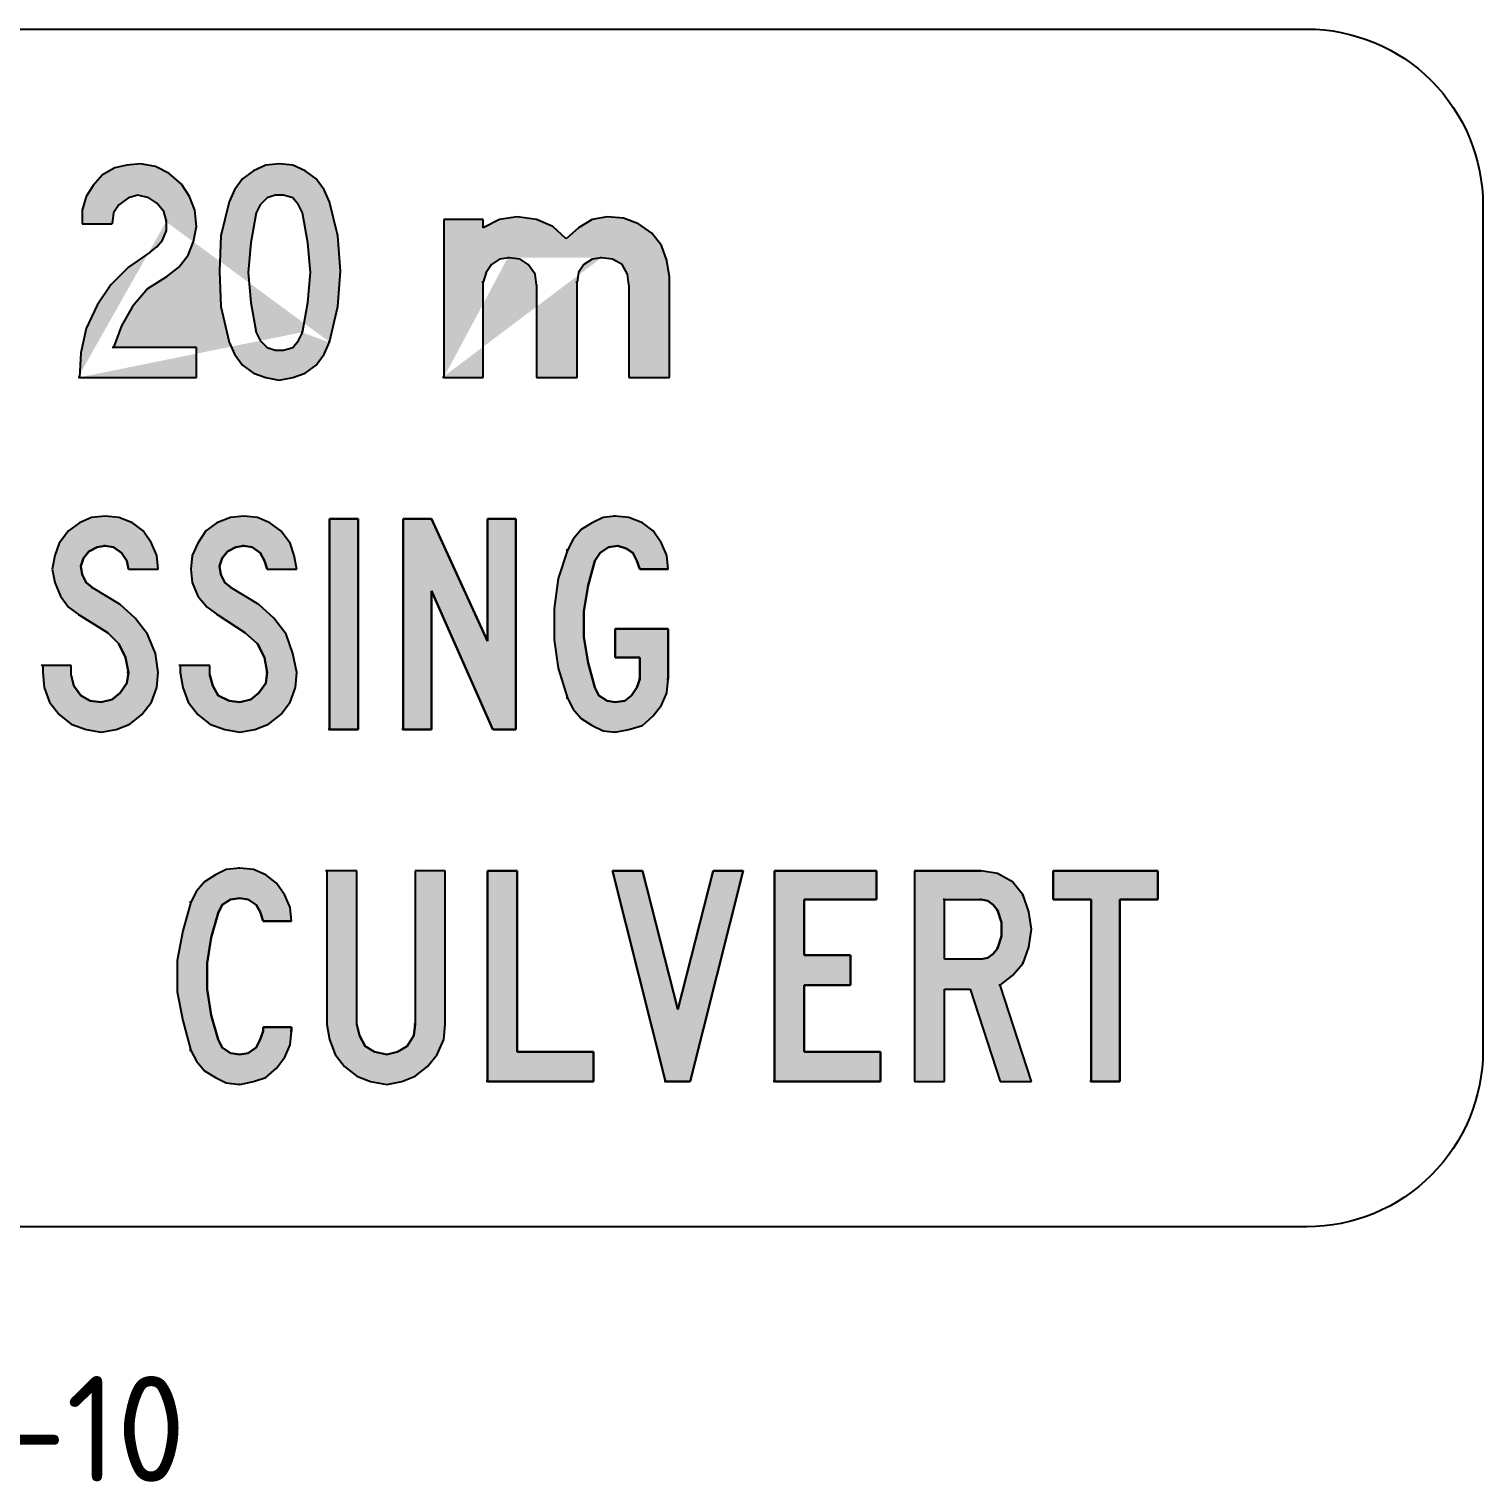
# Model space of a CAD drawing. Extents: x 156.8 to 246.8, y 192.8 to 234.
# Drawn here: x 205.58 to 246.84, y 192.76 to 234 of the extents above; entities that cross this region are included whole.
import ezdxf

# ---------------------------------------------------------------- set-up
doc = ezdxf.new("R2010")
doc.units = 0
doc.header["$MEASUREMENT"] = 0
doc.linetypes.add('CENTERX2', pattern=[101.6, 63.5, -12.7, 12.7, -12.7])
doc.layers.get('0').update_dxf_attribs({"linetype": 'CONTINUOUS'})
doc.layers.add('L35', color=3, linetype='CONTINUOUS')
doc.layers.add('T25', color=1, linetype='CONTINUOUS')
doc.styles.add('ISO', font='iso3098b.shx')

msp = doc.modelspace()

# ---------------------------------------------------------------- hatches: boundary and pattern name
at = {"layer": 'T25', "linetype": 'CENTERX2'}
h = msp.add_hatch(color=256, dxfattribs=at)
h.paths.add_polyline_path([(207.049, 224.809), (207.011, 224.114), (210.33, 224.114), (210.33, 224.963), (207.975, 224.963), (208.207, 225.581), (208.516, 226.121), (208.94, 226.623), (209.481, 226.97), (209.828, 227.24), (210.098, 227.587), (210.252, 227.973), (210.33, 228.398), (210.291, 228.861), (210.137, 229.247), (209.905, 229.594), (209.558, 229.903), (209.172, 230.096), (208.747, 230.173), (208.361, 230.134), (208.014, 230.057), (207.667, 229.864), (207.397, 229.556), (207.204, 229.247), (207.088, 228.861), (207.088, 228.475), (207.937, 228.475), (207.975, 228.784), (208.13, 229.015), (208.4, 229.208), (208.67, 229.285), (208.979, 229.208), (209.21, 229.054), (209.403, 228.822), (209.481, 228.552), (209.481, 228.282), (209.365, 228.012), (209.21, 227.819), (209.017, 227.665), (208.4, 227.24), (207.898, 226.738), (207.512, 226.159), (207.204, 225.503)])
edge = h.paths.add_edge_path(flags=17)
edge.add_line((207.937, 228.475), (207.898, 228.475))
edge.add_line((207.937, 228.475), (207.898, 228.475))
edge = h.paths.add_edge_path(flags=17)
edge.add_line((207.975, 224.963), (207.937, 224.963))
edge.add_line((207.975, 224.963), (207.937, 224.963))
h.paths.add_polyline_path([(213.957, 224.77), (214.112, 225.117), (214.343, 226.121), (214.42, 227.124), (214.343, 228.128), (214.112, 229.092), (213.957, 229.44), (213.726, 229.749), (213.417, 229.98), (213.07, 230.134), (212.684, 230.173), (212.298, 230.134), (211.95, 229.98), (211.642, 229.749), (211.41, 229.44), (211.256, 229.092), (211.024, 228.128), (210.986, 227.124), (211.024, 226.121), (211.256, 225.117), (211.41, 224.77), (211.642, 224.461), (211.95, 224.23), (212.298, 224.114), (212.684, 224.037), (213.07, 224.114), (213.417, 224.23), (213.726, 224.461)])
h.paths.add_polyline_path([(213.224, 225.156), (213.34, 225.388), (213.494, 226.237), (213.571, 227.086), (213.494, 227.935), (213.34, 228.784), (213.224, 229.015), (213.07, 229.208), (212.799, 229.285), (212.568, 229.285), (212.336, 229.208), (212.143, 229.015), (212.028, 228.784), (211.873, 227.935), (211.796, 227.086), (211.873, 226.237), (212.028, 225.388), (212.143, 225.156), (212.336, 224.963), (212.568, 224.886), (212.799, 224.886), (213.07, 224.963)], flags=16)
edge = h.paths.add_edge_path()
edge.add_line((207.011, 224.114), (206.972, 224.114))
edge.add_line((209.481, 228.552), (209.442, 228.552))
edge.add_line((214.112, 225.117), (214.073, 225.117))
edge.add_line((213.34, 225.388), (213.301, 225.388))
h = msp.add_hatch(color=256, dxfattribs=at)
h.paths.add_polyline_path([(217.353, 228.591), (217.353, 224.114), (218.472, 224.114), (218.472, 226.816), (218.55, 227.086), (218.704, 227.317), (218.936, 227.472), (219.206, 227.51), (219.514, 227.472), (219.746, 227.317), (219.939, 227.047), (219.978, 226.738), (219.978, 224.114), (221.135, 224.114), (221.135, 226.816), (221.174, 227.086), (221.328, 227.317), (221.56, 227.472), (221.83, 227.51), (222.139, 227.472), (222.409, 227.317), (222.563, 227.047), (222.602, 226.738), (222.602, 224.114), (223.76, 224.114), (223.76, 226.97), (223.682, 227.433), (223.528, 227.858), (223.258, 228.205), (222.872, 228.475), (222.447, 228.629), (221.984, 228.668), (221.56, 228.591), (221.174, 228.359), (220.827, 228.05), (220.441, 228.398), (219.978, 228.591), (219.437, 228.668), (218.936, 228.591), (218.472, 228.359), (218.472, 228.591)])
edge = h.paths.add_edge_path(flags=17)
edge.add_line((221.135, 226.816), (221.097, 226.816))
edge.add_line((221.135, 226.816), (221.097, 226.816))
edge = h.paths.add_edge_path(flags=17)
edge.add_line((218.472, 226.816), (218.434, 226.816))
edge.add_line((218.472, 226.816), (218.434, 226.816))
edge = h.paths.add_edge_path()
edge.add_line((217.353, 224.114), (217.315, 224.114))
edge.add_line((221.83, 227.51), (221.791, 227.51))
edge.add_line((219.206, 227.51), (219.167, 227.51))
h = msp.add_hatch(color=256, dxfattribs=at)
h.paths.add_polyline_path([(183.547, 217.129), (183.469, 218.094), (183.238, 219.097), (183.084, 219.444), (182.852, 219.753), (182.543, 219.985), (182.196, 220.139), (181.81, 220.178), (181.424, 220.139), (181.077, 219.985), (180.768, 219.753), (180.537, 219.444), (180.382, 219.097), (180.151, 218.094), (180.112, 217.129), (180.151, 216.126), (180.382, 215.122), (180.537, 214.775), (180.768, 214.466), (181.077, 214.235), (181.424, 214.119), (181.81, 214.042), (182.196, 214.119), (182.543, 214.235), (182.852, 214.466), (183.084, 214.775), (183.238, 215.122), (183.469, 216.126)])
h.paths.add_polyline_path([(182.62, 216.241), (182.466, 215.392), (182.35, 215.161), (182.196, 215.006), (181.926, 214.891), (181.694, 214.891), (181.463, 215.006), (181.27, 215.161), (181.154, 215.392), (181, 216.241), (180.922, 217.129), (181, 217.978), (181.154, 218.827), (181.27, 219.059), (181.463, 219.213), (181.694, 219.329), (181.926, 219.329), (182.196, 219.213), (182.35, 219.059), (182.466, 218.827), (182.62, 217.978), (182.698, 217.129)], flags=16)
h.paths.add_polyline_path([(186.557, 217.901), (185.361, 217.901), (185.361, 219.29), (187.522, 219.29), (187.522, 220.101), (184.511, 220.101), (184.511, 214.119), (185.361, 214.119), (185.361, 217.052), (186.557, 217.052)])
h.paths.add_polyline_path([(194.391, 217.476), (194.507, 218.21), (194.7, 218.904), (194.854, 219.136), (195.047, 219.29), (195.317, 219.329), (195.549, 219.29), (195.78, 219.136), (195.896, 218.943), (195.973, 218.673), (196.784, 218.673), (196.745, 219.059), (196.591, 219.406), (196.359, 219.753), (196.051, 219.985), (195.703, 220.139), (195.317, 220.178), (194.931, 220.139), (194.623, 219.985), (194.314, 219.792), (194.082, 219.522), (193.928, 219.213), (193.696, 218.402), (193.542, 217.553), (193.542, 216.666), (193.696, 215.855), (193.928, 215.006), (194.082, 214.698), (194.314, 214.428), (194.623, 214.235), (194.931, 214.08), (195.317, 214.042), (195.703, 214.119), (196.051, 214.235), (196.359, 214.505), (196.591, 214.813), (196.745, 215.161), (196.784, 215.547), (196.784, 215.662), (196.745, 215.662), (195.973, 215.662), (195.973, 215.547), (195.896, 215.315), (195.78, 215.084), (195.549, 214.929), (195.317, 214.891), (195.047, 214.929), (194.854, 215.084), (194.7, 215.315), (194.507, 216.01), (194.391, 216.743)])
h.paths.add_polyline_path([(200.836, 217.476), (201.029, 217.939), (201.106, 218.441), (201.029, 218.943), (200.836, 219.406), (200.566, 219.792), (200.141, 220.023), (199.64, 220.101), (199.601, 220.101), (197.787, 220.101), (197.787, 214.119), (198.636, 214.119), (198.636, 216.743), (199.369, 216.743), (200.18, 214.119), (201.106, 214.119), (200.18, 216.859), (200.566, 217.129)])
h.paths.add_polyline_path([(198.636, 217.592), (198.636, 219.29), (199.64, 219.29), (199.833, 219.252), (200.025, 219.136), (200.141, 218.981), (200.257, 218.634), (200.257, 218.248), (200.141, 217.901), (200.025, 217.746), (199.833, 217.631), (199.64, 217.592)], flags=16)
h.paths.add_polyline_path([(205.235, 217.129), (205.158, 218.094), (204.965, 219.097), (204.811, 219.444), (204.579, 219.753), (204.271, 219.985), (203.885, 220.139), (203.537, 220.178), (203.151, 220.139), (202.766, 219.985), (202.495, 219.753), (202.225, 219.444), (202.071, 219.097), (201.878, 218.094), (201.801, 217.129), (201.878, 216.126), (202.071, 215.122), (202.225, 214.775), (202.495, 214.466), (202.766, 214.235), (203.151, 214.119), (203.537, 214.042), (203.885, 214.119), (204.271, 214.235), (204.579, 214.466), (204.811, 214.775), (204.965, 215.122), (205.158, 216.126)])
h.paths.add_polyline_path([(202.65, 217.129), (202.688, 217.978), (202.881, 218.827), (202.958, 219.059), (203.151, 219.213), (203.383, 219.329), (203.653, 219.329), (203.885, 219.213), (204.078, 219.059), (204.193, 218.827), (204.348, 217.978), (204.386, 217.129), (204.348, 216.241), (204.193, 215.392), (204.078, 215.161), (203.885, 215.006), (203.653, 214.891), (203.383, 214.891), (203.151, 215.006), (202.958, 215.161), (202.881, 215.392), (202.688, 216.241)], flags=16)
h.paths.add_polyline_path([(208.168, 217.669), (207.397, 218.132), (207.204, 218.287), (207.088, 218.518), (207.049, 218.75), (207.126, 218.981), (207.281, 219.174), (207.512, 219.29), (207.744, 219.329), (207.975, 219.29), (208.207, 219.136), (208.361, 218.904), (208.4, 218.673), (209.249, 218.673), (209.21, 219.059), (209.056, 219.406), (208.824, 219.753), (208.516, 219.985), (208.13, 220.139), (207.744, 220.178), (207.358, 220.139), (207.011, 219.985), (206.702, 219.753), (206.432, 219.406), (206.316, 219.059), (206.239, 218.673), (206.316, 218.287), (206.47, 217.901), (206.702, 217.592), (207.011, 217.36), (207.821, 216.859), (208.13, 216.55), (208.323, 216.164), (208.4, 215.74), (208.361, 215.431), (208.168, 215.161), (207.937, 214.968), (207.628, 214.891), (207.319, 214.929), (207.049, 215.084), (206.856, 215.354), (206.779, 215.662), (206.779, 215.933), (205.969, 215.933), (205.969, 215.74), (206.007, 215.315), (206.162, 214.891), (206.432, 214.543), (206.779, 214.273), (207.204, 214.119), (207.628, 214.042), (208.053, 214.119), (208.439, 214.273), (208.786, 214.543), (209.056, 214.891), (209.21, 215.315), (209.249, 215.74), (209.172, 216.28), (208.94, 216.82), (208.593, 217.283)])
h.paths.add_polyline_path([(213.147, 215.315), (213.185, 215.74), (213.07, 216.28), (212.877, 216.82), (212.529, 217.283), (212.105, 217.669), (211.333, 218.132), (211.14, 218.287), (211.024, 218.518), (210.986, 218.75), (211.063, 218.981), (211.217, 219.174), (211.449, 219.29), (211.68, 219.329), (211.912, 219.29), (212.143, 219.136), (212.259, 218.904), (212.336, 218.673), (213.185, 218.673), (213.108, 219.059), (212.992, 219.406), (212.722, 219.753), (212.414, 219.985), (212.066, 220.139), (211.68, 220.178), (211.294, 220.139), (210.908, 219.985), (210.6, 219.753), (210.368, 219.406), (210.214, 219.059), (210.175, 218.673), (210.214, 218.287), (210.368, 217.901), (210.638, 217.592), (210.947, 217.36), (211.719, 216.859), (212.066, 216.55), (212.259, 216.164), (212.336, 215.74), (212.298, 215.431), (212.105, 215.161), (211.873, 214.968), (211.564, 214.891), (211.256, 214.929), (210.947, 215.084), (210.793, 215.354), (210.715, 215.662), (210.715, 215.933), (209.866, 215.933), (209.866, 215.74), (209.944, 215.315), (210.098, 214.891), (210.368, 214.543), (210.715, 214.273), (211.14, 214.119), (211.564, 214.042), (211.989, 214.119), (212.375, 214.273), (212.722, 214.543), (212.992, 214.891)])
h.paths.add_polyline_path([(214.922, 220.101), (214.112, 220.101), (214.112, 214.119), (214.922, 214.119)])
h.paths.add_polyline_path([(217.006, 218.055), (218.743, 214.119), (219.399, 214.119), (219.399, 220.101), (218.588, 220.101), (218.588, 216.627), (217.006, 220.101), (216.196, 220.101), (216.196, 214.119), (217.006, 214.119)])
h.paths.add_polyline_path([(221.328, 216.743), (221.328, 217.476), (221.444, 218.21), (221.637, 218.904), (221.791, 219.136), (222.023, 219.29), (222.293, 219.329), (222.525, 219.252), (222.718, 219.136), (222.833, 218.904), (222.911, 218.673), (223.721, 218.673), (223.682, 219.059), (223.528, 219.406), (223.296, 219.753), (222.988, 219.985), (222.602, 220.139), (222.216, 220.178), (221.869, 220.139), (221.56, 219.985), (221.251, 219.792), (221.02, 219.522), (220.865, 219.213), (220.595, 218.402), (220.479, 217.553), (220.479, 216.666), (220.595, 215.855), (220.865, 215.006), (221.02, 214.698), (221.251, 214.428), (221.56, 214.235), (221.869, 214.08), (222.216, 214.042), (222.602, 214.119), (222.988, 214.235), (223.296, 214.505), (223.528, 214.813), (223.682, 215.161), (223.721, 215.547), (223.721, 216.975), (222.216, 216.975), (222.216, 216.164), (222.911, 216.164), (222.911, 215.547), (222.833, 215.315), (222.679, 215.084), (222.486, 214.929), (222.216, 214.891), (221.984, 214.929), (221.753, 215.084), (221.637, 215.315), (221.444, 216.01)])
h = msp.add_hatch(color=256, dxfattribs=at)
h.paths.add_polyline_path([(210.638, 207.481), (210.754, 208.214), (210.947, 208.909), (211.063, 209.14), (211.294, 209.295), (211.564, 209.333), (211.796, 209.295), (212.028, 209.14), (212.143, 208.947), (212.221, 208.677), (213.031, 208.677), (212.992, 209.063), (212.838, 209.411), (212.606, 209.758), (212.298, 209.989), (211.95, 210.144), (211.564, 210.182), (211.179, 210.144), (210.87, 209.989), (210.561, 209.796), (210.33, 209.526), (210.175, 209.218), (209.944, 208.407), (209.789, 207.558), (209.789, 206.671), (209.944, 205.86), (210.175, 205.011), (210.33, 204.702), (210.561, 204.432), (210.87, 204.239), (211.179, 204.085), (211.564, 204.046), (211.95, 204.123), (212.298, 204.239), (212.606, 204.509), (212.838, 204.818), (212.992, 205.165), (213.031, 205.551), (213.031, 205.667), (212.992, 205.667), (212.221, 205.667), (212.221, 205.551), (212.143, 205.32), (212.028, 205.088), (211.796, 204.934), (211.564, 204.895), (211.294, 204.934), (211.063, 205.088), (210.947, 205.32), (210.754, 206.014), (210.638, 206.748)])
h.paths.add_polyline_path([(214.883, 210.105), (214.034, 210.105), (214.034, 205.744), (214.112, 205.32), (214.266, 204.895), (214.536, 204.548), (214.883, 204.278), (215.269, 204.123), (215.732, 204.046), (216.157, 204.123), (216.543, 204.278), (216.89, 204.548), (217.16, 204.895), (217.353, 205.32), (217.392, 205.744), (217.392, 210.105), (216.543, 210.105), (216.543, 205.744), (216.504, 205.436), (216.311, 205.127), (216.041, 204.972), (215.732, 204.895), (215.385, 204.972), (215.115, 205.127), (214.961, 205.436), (214.883, 205.744)])
h.paths.add_polyline_path([(219.437, 210.105), (218.588, 210.105), (218.588, 204.123), (221.598, 204.123), (221.598, 204.972), (219.437, 204.972)])
h.paths.add_polyline_path([(225.844, 210.105), (224.995, 210.105), (223.991, 206.169), (222.988, 210.105), (222.139, 210.105), (223.644, 204.123), (224.338, 204.123)])
h.paths.add_polyline_path([(228.892, 207.712), (227.58, 207.712), (227.58, 209.295), (229.626, 209.295), (229.626, 210.105), (226.731, 210.105), (226.731, 204.123), (229.741, 204.123), (229.741, 204.972), (227.58, 204.972), (227.58, 206.863), (228.892, 206.863)])
h.paths.add_polyline_path([(233.485, 207.134), (233.794, 207.481), (233.948, 207.944), (234.025, 208.446), (233.948, 208.947), (233.794, 209.411), (233.485, 209.796), (233.06, 210.028), (232.597, 210.105), (232.559, 210.105), (230.706, 210.105), (230.706, 204.123), (231.555, 204.123), (231.555, 206.748), (232.288, 206.748), (233.137, 204.123), (234.025, 204.123), (233.137, 206.863)])
h.paths.add_polyline_path([(231.555, 207.597), (231.555, 209.295), (232.597, 209.295), (232.79, 209.256), (232.944, 209.14), (233.06, 208.986), (233.176, 208.639), (233.176, 208.253), (233.06, 207.905), (232.944, 207.751), (232.79, 207.635), (232.597, 207.597)], flags=16)
h.paths.add_polyline_path([(236.534, 209.295), (237.614, 209.295), (237.614, 210.105), (234.643, 210.105), (234.643, 209.295), (235.723, 209.295), (235.723, 204.123), (236.534, 204.123)])

# ---------------------------------------------------------------- linework, layer by layer
at = {"color": 3}
for p, q in [((207.667, 229.864), (207.397, 229.556)), ((208.014, 230.057), (207.667, 229.864)), ((208.361, 230.134), (208.014, 230.057)), ((208.747, 230.173), (208.361, 230.134)), ((209.172, 230.096), (208.747, 230.173)), ((209.558, 229.903), (209.172, 230.096)), ((209.905, 229.594), (209.558, 229.903)), ((211.95, 229.98), (211.642, 229.749)), ((212.298, 230.134), (211.95, 229.98)), ((212.684, 230.173), (212.298, 230.134)), ((213.07, 230.134), (212.684, 230.173)), ((213.417, 229.98), (213.07, 230.134)), ((213.726, 229.749), (213.417, 229.98)), ((207.397, 229.556), (207.204, 229.247)), ((210.137, 229.247), (209.905, 229.594)), ((211.41, 229.44), (211.256, 229.092)), ((211.642, 229.749), (211.41, 229.44)), ((213.957, 229.44), (213.726, 229.749)), ((214.112, 229.092), (213.957, 229.44)), ((207.204, 229.247), (207.088, 228.861)), ((208.13, 229.015), (207.975, 228.784)), ((208.4, 229.208), (208.13, 229.015)), ((208.67, 229.285), (208.4, 229.208)), ((208.979, 229.208), (208.67, 229.285)), ((209.21, 229.054), (208.979, 229.208)), ((209.403, 228.822), (209.21, 229.054)), ((210.291, 228.861), (210.137, 229.247)), ((211.256, 229.092), (211.024, 228.128)), ((212.143, 229.015), (212.028, 228.784)), ((212.336, 229.208), (212.143, 229.015)), ((212.568, 229.285), (212.336, 229.208)), ((212.799, 229.285), (212.568, 229.285)), ((213.07, 229.208), (212.799, 229.285)), ((213.224, 229.015), (213.07, 229.208)), ((213.34, 228.784), (213.224, 229.015)), ((214.343, 228.128), (214.112, 229.092)), ((207.088, 228.861), (207.088, 228.475)), ((207.975, 228.784), (207.937, 228.475)), ((209.481, 228.552), (209.403, 228.822)), ((209.481, 228.552), (209.442, 228.552)), ((209.481, 228.282), (209.481, 228.552)), ((210.33, 228.398), (210.291, 228.861)), ((212.028, 228.784), (211.873, 227.935)), ((213.494, 227.935), (213.34, 228.784)), ((218.472, 228.591), (217.353, 228.591)), ((217.353, 228.591), (217.353, 224.114)), ((218.936, 228.591), (218.472, 228.359)), ((218.472, 228.359), (218.472, 228.591)), ((219.437, 228.668), (218.936, 228.591)), ((219.978, 228.591), (219.437, 228.668)), ((220.441, 228.398), (219.978, 228.591)), ((221.56, 228.591), (221.174, 228.359)), ((221.984, 228.668), (221.56, 228.591)), ((222.447, 228.629), (221.984, 228.668)), ((222.872, 228.475), (222.447, 228.629)), ((207.088, 228.475), (207.937, 228.475)), ((207.937, 228.475), (207.898, 228.475)), ((207.937, 228.475), (207.898, 228.475)), ((209.365, 228.012), (209.481, 228.282)), ((210.252, 227.973), (210.33, 228.398)), ((220.827, 228.05), (220.441, 228.398)), ((221.174, 228.359), (220.827, 228.05)), ((223.258, 228.205), (222.872, 228.475)), ((223.528, 227.858), (223.258, 228.205)), ((209.017, 227.665), (209.21, 227.819)), ((209.21, 227.819), (209.365, 228.012)), ((210.098, 227.587), (210.252, 227.973)), ((211.024, 228.128), (210.986, 227.124)), ((211.873, 227.935), (211.796, 227.086)), ((213.571, 227.086), (213.494, 227.935)), ((214.42, 227.124), (214.343, 228.128)), ((223.682, 227.433), (223.528, 227.858)), ((209.017, 227.665), (208.4, 227.24)), ((209.828, 227.24), (210.098, 227.587)), ((218.704, 227.317), (218.55, 227.086)), ((218.936, 227.472), (218.704, 227.317)), ((219.206, 227.51), (218.936, 227.472)), ((219.206, 227.51), (219.167, 227.51)), ((219.514, 227.472), (219.206, 227.51)), ((219.746, 227.317), (219.514, 227.472)), ((219.939, 227.047), (219.746, 227.317)), ((221.328, 227.317), (221.174, 227.086)), ((221.56, 227.472), (221.328, 227.317)), ((221.83, 227.51), (221.56, 227.472)), ((221.83, 227.51), (221.791, 227.51)), ((222.139, 227.472), (221.83, 227.51)), ((222.409, 227.317), (222.139, 227.472)), ((222.563, 227.047), (222.409, 227.317)), ((223.76, 226.97), (223.682, 227.433)), ((208.4, 227.24), (207.898, 226.738)), ((209.481, 226.97), (208.94, 226.623)), ((209.481, 226.97), (209.828, 227.24)), ((210.986, 227.124), (211.024, 226.121)), ((211.796, 227.086), (211.873, 226.237)), ((213.494, 226.237), (213.571, 227.086)), ((214.343, 226.121), (214.42, 227.124)), ((218.55, 227.086), (218.472, 226.816)), ((219.978, 226.738), (219.939, 227.047)), ((221.174, 227.086), (221.135, 226.816)), ((222.602, 226.738), (222.563, 227.047)), ((223.76, 224.114), (223.76, 226.97)), ((207.898, 226.738), (207.512, 226.159)), ((208.94, 226.623), (208.516, 226.121)), ((218.472, 226.816), (218.434, 226.816)), ((218.472, 226.816), (218.434, 226.816)), ((218.472, 224.114), (218.472, 226.816)), ((219.978, 226.738), (219.978, 224.114)), ((221.135, 226.816), (221.097, 226.816)), ((221.135, 226.816), (221.097, 226.816)), ((221.135, 224.114), (221.135, 226.816)), ((222.602, 226.738), (222.602, 224.114)), ((207.512, 226.159), (207.204, 225.503)), ((208.516, 226.121), (208.207, 225.581)), ((211.024, 226.121), (211.256, 225.117)), ((211.873, 226.237), (212.028, 225.388)), ((213.34, 225.388), (213.494, 226.237)), ((214.112, 225.117), (214.343, 226.121)), ((207.204, 225.503), (207.049, 224.809)), ((208.207, 225.581), (207.975, 224.963)), ((212.028, 225.388), (212.143, 225.156)), ((213.224, 225.156), (213.34, 225.388)), ((213.34, 225.388), (213.301, 225.388)), ((207.975, 224.963), (207.937, 224.963)), ((207.975, 224.963), (207.937, 224.963)), ((210.33, 224.963), (207.975, 224.963)), ((210.33, 224.114), (210.33, 224.963)), ((211.256, 225.117), (211.41, 224.77)), ((212.143, 225.156), (212.336, 224.963)), ((212.336, 224.963), (212.568, 224.886)), ((212.568, 224.886), (212.799, 224.886)), ((212.799, 224.886), (213.07, 224.963)), ((213.07, 224.963), (213.224, 225.156)), ((213.957, 224.77), (214.112, 225.117)), ((214.112, 225.117), (214.073, 225.117)), ((207.049, 224.809), (207.011, 224.114)), ((211.41, 224.77), (211.642, 224.461)), ((211.642, 224.461), (211.95, 224.23)), ((213.417, 224.23), (213.726, 224.461)), ((213.726, 224.461), (213.957, 224.77)), ((207.011, 224.114), (206.972, 224.114)), ((207.011, 224.114), (210.33, 224.114)), ((211.95, 224.23), (212.298, 224.114)), ((212.298, 224.114), (212.684, 224.037)), ((212.684, 224.037), (213.07, 224.114)), ((213.07, 224.114), (213.417, 224.23)), ((217.353, 224.114), (217.315, 224.114)), ((217.353, 224.114), (218.472, 224.114)), ((219.978, 224.114), (221.135, 224.114)), ((222.602, 224.114), (223.76, 224.114)), ((207.011, 219.985), (206.702, 219.753)), ((207.358, 220.139), (207.011, 219.985)), ((207.744, 220.178), (207.358, 220.139)), ((208.13, 220.139), (207.744, 220.178)), ((208.516, 219.985), (208.13, 220.139)), ((208.824, 219.753), (208.516, 219.985)), ((210.908, 219.985), (210.6, 219.753)), ((211.294, 220.139), (210.908, 219.985)), ((211.68, 220.178), (211.294, 220.139)), ((212.066, 220.139), (211.68, 220.178)), ((212.414, 219.985), (212.066, 220.139)), ((212.722, 219.753), (212.414, 219.985)), ((214.112, 214.119), (214.112, 220.101)), ((214.112, 220.101), (214.922, 220.101)), ((214.922, 220.101), (214.922, 214.119)), ((216.196, 214.119), (216.196, 220.101)), ((216.196, 220.101), (217.006, 220.101)), ((217.006, 220.101), (218.588, 216.627)), ((218.588, 216.627), (218.588, 220.101)), ((218.588, 220.101), (219.399, 220.101)), ((219.399, 220.101), (219.399, 214.119)), ((221.56, 219.985), (221.251, 219.792)), ((221.869, 220.139), (221.56, 219.985)), ((222.216, 220.178), (221.869, 220.139)), ((222.216, 220.178), (222.177, 220.178)), ((222.602, 220.139), (222.216, 220.178)), ((222.988, 219.985), (222.602, 220.139)), ((223.296, 219.753), (222.988, 219.985)), ((206.702, 219.753), (206.432, 219.406)), ((209.056, 219.406), (208.824, 219.753)), ((210.6, 219.753), (210.368, 219.406)), ((212.992, 219.406), (212.722, 219.753)), ((221.02, 219.522), (220.865, 219.213)), ((221.251, 219.792), (221.02, 219.522)), ((223.528, 219.406), (223.296, 219.753)), ((206.432, 219.406), (206.316, 219.059)), ((207.281, 219.174), (207.126, 218.981)), ((207.512, 219.29), (207.281, 219.174)), ((207.744, 219.329), (207.512, 219.29)), ((207.744, 219.329), (207.705, 219.329)), ((207.975, 219.29), (207.744, 219.329)), ((208.207, 219.136), (207.975, 219.29)), ((208.361, 218.904), (208.207, 219.136)), ((209.21, 219.059), (209.056, 219.406)), ((210.368, 219.406), (210.214, 219.059)), ((211.217, 219.174), (211.063, 218.981)), ((211.449, 219.29), (211.217, 219.174)), ((211.68, 219.329), (211.449, 219.29)), ((211.68, 219.329), (211.642, 219.329)), ((211.912, 219.29), (211.68, 219.329)), ((212.143, 219.136), (211.912, 219.29)), ((212.259, 218.904), (212.143, 219.136)), ((213.108, 219.059), (212.992, 219.406)), ((220.865, 219.213), (220.595, 218.402)), ((220.865, 219.213), (220.827, 219.213)), ((221.791, 219.136), (221.637, 218.904)), ((222.023, 219.29), (221.791, 219.136)), ((222.293, 219.329), (222.023, 219.29)), ((222.525, 219.252), (222.293, 219.329)), ((222.718, 219.136), (222.525, 219.252)), ((222.833, 218.904), (222.718, 219.136)), ((223.682, 219.059), (223.528, 219.406)), ((206.316, 219.059), (206.239, 218.673)), ((206.239, 218.673), (206.316, 218.287)), ((207.126, 218.981), (207.049, 218.75)), ((207.049, 218.75), (207.088, 218.518)), ((208.4, 218.673), (208.361, 218.904)), ((208.4, 218.673), (209.249, 218.673)), ((209.249, 218.673), (209.21, 219.059)), ((210.214, 219.059), (210.175, 218.673)), ((210.175, 218.673), (210.214, 218.287)), ((211.063, 218.981), (210.986, 218.75)), ((210.986, 218.75), (211.024, 218.518)), ((212.336, 218.673), (212.259, 218.904)), ((212.336, 218.673), (213.185, 218.673)), ((213.185, 218.673), (213.108, 219.059)), ((221.637, 218.904), (221.444, 218.21)), ((222.911, 218.673), (222.833, 218.904)), ((223.721, 218.673), (222.911, 218.673)), ((223.721, 218.673), (223.682, 219.059)), ((206.316, 218.287), (206.47, 217.901)), ((207.088, 218.518), (207.204, 218.287)), ((207.204, 218.287), (207.397, 218.132)), ((210.214, 218.287), (210.368, 217.901)), ((211.024, 218.518), (211.14, 218.287)), ((211.14, 218.287), (211.333, 218.132)), ((220.595, 218.402), (220.479, 217.553)), ((206.47, 217.901), (206.702, 217.592)), ((207.397, 218.132), (207.358, 218.132)), ((207.397, 218.132), (207.358, 218.132)), ((208.168, 217.669), (207.397, 218.132)), ((210.368, 217.901), (210.638, 217.592)), ((211.333, 218.132), (211.294, 218.132)), ((211.333, 218.132), (211.294, 218.132)), ((212.105, 217.669), (211.333, 218.132)), ((218.743, 214.119), (217.006, 218.055)), ((217.006, 218.055), (217.006, 214.119)), ((221.444, 218.21), (221.328, 217.476)), ((206.702, 217.592), (207.011, 217.36)), ((208.593, 217.283), (208.168, 217.669)), ((210.638, 217.592), (210.947, 217.36)), ((212.529, 217.283), (212.105, 217.669)), ((220.479, 217.553), (220.479, 216.666)), ((221.328, 217.476), (221.328, 216.743)), ((207.011, 217.36), (206.972, 217.36)), ((207.011, 217.36), (206.972, 217.36)), ((207.821, 216.859), (207.011, 217.36)), ((208.94, 216.82), (208.593, 217.283)), ((210.947, 217.36), (210.908, 217.36)), ((210.947, 217.36), (210.908, 217.36)), ((211.719, 216.859), (210.947, 217.36)), ((212.877, 216.82), (212.529, 217.283)), ((207.821, 216.859), (207.782, 216.859)), ((208.13, 216.55), (207.821, 216.859)), ((209.172, 216.28), (208.94, 216.82)), ((211.719, 216.859), (211.68, 216.859)), ((212.066, 216.55), (211.719, 216.859)), ((213.07, 216.28), (212.877, 216.82)), ((220.479, 216.666), (220.595, 215.855)), ((221.328, 216.743), (221.444, 216.01)), ((222.216, 216.164), (222.216, 216.975)), ((222.216, 216.975), (223.721, 216.975)), ((223.721, 216.975), (223.721, 215.547)), ((208.323, 216.164), (208.13, 216.55)), ((209.249, 215.74), (209.172, 216.28)), ((212.259, 216.164), (212.066, 216.55)), ((213.185, 215.74), (213.07, 216.28)), ((205.969, 215.933), (205.93, 215.933)), ((205.969, 215.933), (205.969, 215.74)), ((206.779, 215.933), (205.969, 215.933)), ((206.779, 215.662), (206.779, 215.933)), ((208.4, 215.74), (208.323, 216.164)), ((209.866, 215.933), (209.828, 215.933)), ((209.866, 215.933), (209.866, 215.74)), ((210.715, 215.933), (209.866, 215.933)), ((210.715, 215.662), (210.715, 215.933)), ((212.336, 215.74), (212.259, 216.164)), ((220.595, 215.855), (220.865, 215.006)), ((221.444, 216.01), (221.637, 215.315)), ((222.911, 216.164), (222.216, 216.164)), ((222.911, 215.547), (222.911, 216.164)), ((205.969, 215.74), (206.007, 215.315)), ((206.779, 215.662), (206.856, 215.354)), ((206.856, 215.354), (207.049, 215.084)), ((208.168, 215.161), (208.361, 215.431)), ((208.361, 215.431), (208.4, 215.74)), ((208.4, 215.74), (208.361, 215.74)), ((209.21, 215.315), (209.249, 215.74)), ((209.866, 215.74), (209.944, 215.315)), ((210.715, 215.662), (210.793, 215.354)), ((210.793, 215.354), (210.947, 215.084)), ((212.105, 215.161), (212.298, 215.431)), ((212.298, 215.431), (212.336, 215.74)), ((212.336, 215.74), (212.298, 215.74)), ((213.147, 215.315), (213.185, 215.74)), ((222.833, 215.315), (222.911, 215.547)), ((222.911, 215.547), (222.872, 215.547)), ((223.721, 215.547), (223.682, 215.547)), ((223.682, 215.161), (223.721, 215.547)), ((223.721, 215.547), (223.682, 215.547)), ((206.007, 215.315), (206.162, 214.891)), ((207.049, 215.084), (207.319, 214.929)), ((207.628, 214.891), (207.937, 214.968)), ((207.937, 214.968), (208.168, 215.161)), ((209.056, 214.891), (209.21, 215.315)), ((209.944, 215.315), (210.098, 214.891)), ((210.947, 215.084), (211.256, 214.929)), ((211.564, 214.891), (211.873, 214.968)), ((211.873, 214.968), (212.105, 215.161)), ((212.992, 214.891), (213.147, 215.315)), ((220.865, 215.006), (220.827, 215.006)), ((220.865, 215.006), (221.02, 214.698)), ((221.637, 215.315), (221.753, 215.084)), ((221.753, 215.084), (221.984, 214.929)), ((222.486, 214.929), (222.679, 215.084)), ((222.679, 215.084), (222.833, 215.315)), ((223.528, 214.813), (223.682, 215.161)), ((206.162, 214.891), (206.432, 214.543)), ((206.432, 214.543), (206.779, 214.273)), ((207.319, 214.929), (207.628, 214.891)), ((207.628, 214.891), (207.59, 214.891)), ((208.439, 214.273), (208.786, 214.543)), ((208.786, 214.543), (209.056, 214.891)), ((210.098, 214.891), (210.368, 214.543)), ((210.368, 214.543), (210.715, 214.273)), ((211.256, 214.929), (211.564, 214.891)), ((211.564, 214.891), (211.526, 214.891)), ((212.375, 214.273), (212.722, 214.543)), ((212.722, 214.543), (212.992, 214.891)), ((221.02, 214.698), (221.251, 214.428)), ((221.984, 214.929), (222.216, 214.891)), ((222.216, 214.891), (222.486, 214.929)), ((223.296, 214.505), (223.528, 214.813)), ((206.779, 214.273), (207.204, 214.119)), ((207.204, 214.119), (207.628, 214.042)), ((207.628, 214.042), (208.053, 214.119)), ((208.053, 214.119), (208.439, 214.273)), ((210.715, 214.273), (211.14, 214.119)), ((211.14, 214.119), (211.564, 214.042)), ((211.564, 214.042), (211.989, 214.119)), ((211.989, 214.119), (212.375, 214.273)), ((214.112, 214.119), (214.073, 214.119)), ((214.922, 214.119), (214.112, 214.119)), ((216.196, 214.119), (216.157, 214.119)), ((217.006, 214.119), (216.196, 214.119)), ((219.399, 214.119), (218.743, 214.119)), ((221.251, 214.428), (221.56, 214.235)), ((221.56, 214.235), (221.869, 214.08)), ((222.216, 214.042), (222.602, 214.119)), ((222.602, 214.119), (222.988, 214.235)), ((222.988, 214.235), (223.296, 214.505)), ((221.869, 214.08), (222.216, 214.042)), ((222.216, 214.042), (222.177, 214.042)), ((210.87, 209.989), (210.561, 209.796)), ((211.179, 210.144), (210.87, 209.989)), ((211.564, 210.182), (211.179, 210.144)), ((211.564, 210.182), (211.526, 210.182)), ((211.95, 210.144), (211.564, 210.182)), ((212.298, 209.989), (211.95, 210.144)), ((212.606, 209.758), (212.298, 209.989)), ((214.034, 210.105), (213.996, 210.105)), ((214.034, 210.105), (214.034, 205.744)), ((214.883, 210.105), (214.034, 210.105)), ((214.883, 205.744), (214.883, 210.105)), ((217.392, 210.105), (216.543, 210.105)), ((216.543, 210.105), (216.543, 205.744)), ((217.392, 205.744), (217.392, 210.105)), ((218.588, 204.123), (218.588, 210.105)), ((218.588, 210.105), (219.437, 210.105)), ((219.437, 210.105), (219.437, 204.972)), ((223.644, 204.123), (222.139, 210.105)), ((222.139, 210.105), (222.988, 210.105)), ((222.988, 210.105), (223.991, 206.169)), ((223.991, 206.169), (224.995, 210.105)), ((225.844, 210.105), (224.338, 204.123)), ((224.995, 210.105), (225.844, 210.105)), ((226.731, 204.123), (226.731, 210.105)), ((226.731, 210.105), (229.626, 210.105)), ((229.626, 210.105), (229.626, 209.295)), ((230.706, 210.105), (230.706, 204.123)), ((230.706, 210.105), (232.597, 210.105)), ((232.597, 210.105), (232.559, 210.105)), ((232.597, 210.105), (232.559, 210.105)), ((233.06, 210.028), (232.597, 210.105)), ((233.485, 209.796), (233.06, 210.028)), ((234.643, 209.295), (234.643, 210.105)), ((234.643, 210.105), (237.614, 210.105)), ((237.614, 210.105), (237.614, 209.295)), ((210.561, 209.796), (210.33, 209.526)), ((212.838, 209.411), (212.606, 209.758)), ((233.794, 209.411), (233.485, 209.796)), ((210.175, 209.218), (209.944, 208.407)), ((210.175, 209.218), (210.137, 209.218)), ((210.33, 209.526), (210.175, 209.218)), ((211.294, 209.295), (211.063, 209.14)), ((211.564, 209.333), (211.294, 209.295)), ((211.796, 209.295), (211.564, 209.333)), ((212.028, 209.14), (211.796, 209.295)), ((212.992, 209.063), (212.838, 209.411)), ((229.626, 209.295), (227.58, 209.295)), ((227.58, 209.295), (227.58, 207.712)), ((231.555, 209.295), (231.517, 209.295)), ((231.555, 209.295), (232.597, 209.295)), ((231.555, 207.597), (231.555, 209.295)), ((232.597, 209.295), (232.559, 209.295)), ((232.597, 209.295), (232.559, 209.295)), ((232.79, 209.256), (232.597, 209.295)), ((232.944, 209.14), (232.79, 209.256)), ((233.794, 209.411), (233.755, 209.411)), ((233.948, 208.947), (233.794, 209.411)), ((235.723, 209.295), (234.643, 209.295)), ((235.723, 204.123), (235.723, 209.295)), ((237.614, 209.295), (236.534, 209.295)), ((236.534, 209.295), (236.534, 204.123)), ((210.947, 208.909), (210.754, 208.214)), ((211.063, 209.14), (210.947, 208.909)), ((212.143, 208.947), (212.028, 209.14)), ((212.221, 208.677), (212.143, 208.947)), ((213.031, 208.677), (212.992, 209.063)), ((233.06, 208.986), (232.944, 209.14)), ((233.06, 208.986), (233.022, 208.986)), ((233.176, 208.639), (233.06, 208.986)), ((234.025, 208.446), (233.948, 208.947)), ((209.944, 208.407), (209.789, 207.558)), ((213.031, 208.677), (212.221, 208.677)), ((233.176, 208.253), (233.176, 208.639)), ((233.948, 207.944), (234.025, 208.446)), ((210.754, 208.214), (210.638, 207.481)), ((233.06, 207.905), (233.176, 208.253)), ((233.794, 207.481), (233.948, 207.944)), ((209.789, 207.558), (209.789, 206.671)), ((227.58, 207.712), (228.892, 207.712)), ((228.892, 207.712), (228.892, 206.863)), ((232.597, 207.597), (231.555, 207.597)), ((232.597, 207.597), (232.79, 207.635)), ((232.79, 207.635), (232.944, 207.751)), ((232.944, 207.751), (233.06, 207.905)), ((233.06, 207.905), (233.022, 207.905)), ((210.638, 207.481), (210.638, 206.748)), ((233.137, 206.863), (233.485, 207.134)), ((233.485, 207.134), (233.794, 207.481)), ((233.794, 207.481), (233.755, 207.481)), ((210.638, 206.748), (210.754, 206.014)), ((228.892, 206.863), (227.58, 206.863)), ((227.58, 206.863), (227.58, 204.972)), ((231.555, 204.123), (231.555, 206.748)), ((231.555, 206.748), (232.288, 206.748)), ((232.288, 206.748), (233.137, 204.123)), ((233.137, 206.863), (233.099, 206.863)), ((234.025, 204.123), (233.137, 206.863)), ((209.789, 206.671), (209.944, 205.86)), ((210.754, 206.014), (210.947, 205.32)), ((209.944, 205.86), (210.175, 205.011)), ((212.143, 205.32), (212.221, 205.551)), ((212.221, 205.551), (212.221, 205.667)), ((212.221, 205.667), (213.031, 205.667)), ((213.031, 205.667), (212.992, 205.667)), ((213.031, 205.551), (212.992, 205.551)), ((212.992, 205.165), (213.031, 205.551)), ((213.031, 205.551), (212.992, 205.551)), ((213.031, 205.667), (213.031, 205.551)), ((214.034, 205.744), (214.112, 205.32)), ((214.883, 205.744), (214.961, 205.436)), ((216.543, 205.744), (216.504, 205.744)), ((216.504, 205.436), (216.543, 205.744)), ((216.543, 205.744), (216.504, 205.744)), ((217.353, 205.32), (217.392, 205.744)), ((210.947, 205.32), (211.063, 205.088)), ((211.063, 205.088), (211.294, 204.934)), ((211.796, 204.934), (212.028, 205.088)), ((212.028, 205.088), (212.143, 205.32)), ((212.838, 204.818), (212.992, 205.165)), ((214.112, 205.32), (214.266, 204.895)), ((214.961, 205.436), (215.115, 205.127)), ((215.115, 205.127), (215.385, 204.972)), ((216.041, 204.972), (216.311, 205.127)), ((216.311, 205.127), (216.504, 205.436)), ((217.16, 204.895), (217.353, 205.32)), ((210.175, 205.011), (210.137, 205.011)), ((210.175, 205.011), (210.33, 204.702)), ((210.33, 204.702), (210.561, 204.432)), ((211.294, 204.934), (211.564, 204.895)), ((211.564, 204.895), (211.796, 204.934)), ((212.606, 204.509), (212.838, 204.818)), ((214.266, 204.895), (214.536, 204.548)), ((215.385, 204.972), (215.732, 204.895)), ((215.732, 204.895), (215.694, 204.895)), ((215.732, 204.895), (216.041, 204.972)), ((216.89, 204.548), (217.16, 204.895)), ((219.437, 204.972), (221.598, 204.972)), ((221.598, 204.972), (221.598, 204.123)), ((227.58, 204.972), (229.741, 204.972)), ((229.741, 204.972), (229.741, 204.123)), ((210.561, 204.432), (210.87, 204.239)), ((210.87, 204.239), (211.179, 204.085)), ((211.95, 204.123), (212.298, 204.239)), ((212.298, 204.239), (212.606, 204.509)), ((214.536, 204.548), (214.883, 204.278)), ((214.883, 204.278), (215.269, 204.123)), ((216.157, 204.123), (216.543, 204.278)), ((216.543, 204.278), (216.89, 204.548)), ((211.179, 204.085), (211.564, 204.046)), ((211.564, 204.046), (211.526, 204.046)), ((211.564, 204.046), (211.95, 204.123)), ((215.269, 204.123), (215.732, 204.046)), ((215.732, 204.046), (216.157, 204.123)), ((218.588, 204.123), (218.55, 204.123)), ((221.598, 204.123), (218.588, 204.123)), ((223.644, 204.123), (223.605, 204.123)), ((224.338, 204.123), (223.644, 204.123)), ((226.731, 204.123), (226.693, 204.123)), ((229.741, 204.123), (226.731, 204.123)), ((230.706, 204.123), (231.555, 204.123)), ((233.137, 204.123), (234.025, 204.123)), ((235.723, 204.123), (235.685, 204.123)), ((236.534, 204.123), (235.723, 204.123))]:
    msp.add_line(p, q, dxfattribs=at)
at = {"layer": 'L35'}
msp.add_lwpolyline([(156.837, 205.001), (156.837, 229.001, -0.414214), (161.837, 234.001), (241.837, 234.001, -0.414214), (246.837, 229.001), (246.837, 205.001, -0.414214), (241.837, 200.001), (161.837, 200.001, -0.414214)], format="xyb", close=True, dxfattribs=at)
at = {"layer": 'T25', "linetype": 'CENTERX2'}
for points in [[(208.168, 217.669), (207.397, 218.132), (207.204, 218.287), (207.088, 218.518), (207.049, 218.75), (207.126, 218.981), (207.281, 219.174), (207.512, 219.29), (207.744, 219.329), (207.975, 219.29), (208.207, 219.136), (208.361, 218.904), (208.4, 218.673), (209.249, 218.673), (209.21, 219.059), (209.056, 219.406), (208.824, 219.753), (208.516, 219.985), (208.13, 220.139), (207.744, 220.178), (207.358, 220.139), (207.011, 219.985), (206.702, 219.753), (206.432, 219.406), (206.316, 219.059), (206.239, 218.673), (206.316, 218.287), (206.47, 217.901), (206.702, 217.592), (207.011, 217.36), (207.821, 216.859), (208.13, 216.55), (208.323, 216.164), (208.4, 215.74), (208.361, 215.431), (208.168, 215.161), (207.937, 214.968), (207.628, 214.891), (207.319, 214.929), (207.049, 215.084), (206.856, 215.354), (206.779, 215.662), (206.779, 215.933), (205.969, 215.933), (205.969, 215.74), (206.007, 215.315), (206.162, 214.891), (206.432, 214.543), (206.779, 214.273), (207.204, 214.119), (207.628, 214.042), (208.053, 214.119), (208.439, 214.273), (208.786, 214.543), (209.056, 214.891), (209.21, 215.315), (209.249, 215.74), (209.172, 216.28), (208.94, 216.82), (208.593, 217.283)], [(213.147, 215.315), (213.185, 215.74), (213.07, 216.28), (212.877, 216.82), (212.529, 217.283), (212.105, 217.669), (211.333, 218.132), (211.14, 218.287), (211.024, 218.518), (210.986, 218.75), (211.063, 218.981), (211.217, 219.174), (211.449, 219.29), (211.68, 219.329), (211.912, 219.29), (212.143, 219.136), (212.259, 218.904), (212.336, 218.673), (213.185, 218.673), (213.108, 219.059), (212.992, 219.406), (212.722, 219.753), (212.414, 219.985), (212.066, 220.139), (211.68, 220.178), (211.294, 220.139), (210.908, 219.985), (210.6, 219.753), (210.368, 219.406), (210.214, 219.059), (210.175, 218.673), (210.214, 218.287), (210.368, 217.901), (210.638, 217.592), (210.947, 217.36), (211.719, 216.859), (212.066, 216.55), (212.259, 216.164), (212.336, 215.74), (212.298, 215.431), (212.105, 215.161), (211.873, 214.968), (211.564, 214.891), (211.256, 214.929), (210.947, 215.084), (210.793, 215.354), (210.715, 215.662), (210.715, 215.933), (209.866, 215.933), (209.866, 215.74), (209.944, 215.315), (210.098, 214.891), (210.368, 214.543), (210.715, 214.273), (211.14, 214.119), (211.564, 214.042), (211.989, 214.119), (212.375, 214.273), (212.722, 214.543), (212.992, 214.891)], [(214.922, 220.101), (214.112, 220.101), (214.112, 214.119), (214.922, 214.119)], [(217.006, 218.055), (218.743, 214.119), (219.399, 214.119), (219.399, 220.101), (218.588, 220.101), (218.588, 216.627), (217.006, 220.101), (216.196, 220.101), (216.196, 214.119), (217.006, 214.119)], [(221.328, 216.743), (221.328, 217.476), (221.444, 218.21), (221.637, 218.904), (221.791, 219.136), (222.023, 219.29), (222.293, 219.329), (222.525, 219.252), (222.718, 219.136), (222.833, 218.904), (222.911, 218.673), (223.721, 218.673), (223.682, 219.059), (223.528, 219.406), (223.296, 219.753), (222.988, 219.985), (222.602, 220.139), (222.216, 220.178), (221.869, 220.139), (221.56, 219.985), (221.251, 219.792), (221.02, 219.522), (220.865, 219.213), (220.595, 218.402), (220.479, 217.553), (220.479, 216.666), (220.595, 215.855), (220.865, 215.006), (221.02, 214.698), (221.251, 214.428), (221.56, 214.235), (221.869, 214.08), (222.216, 214.042), (222.602, 214.119), (222.988, 214.235), (223.296, 214.505), (223.528, 214.813), (223.682, 215.161), (223.721, 215.547), (223.721, 216.975), (222.216, 216.975), (222.216, 216.164), (222.911, 216.164), (222.911, 215.547), (222.833, 215.315), (222.679, 215.084), (222.486, 214.929), (222.216, 214.891), (221.984, 214.929), (221.753, 215.084), (221.637, 215.315), (221.444, 216.01)], [(210.638, 207.481), (210.754, 208.214), (210.947, 208.909), (211.063, 209.14), (211.294, 209.295), (211.564, 209.333), (211.796, 209.295), (212.028, 209.14), (212.143, 208.947), (212.221, 208.677), (213.031, 208.677), (212.992, 209.063), (212.838, 209.411), (212.606, 209.758), (212.298, 209.989), (211.95, 210.144), (211.564, 210.182), (211.179, 210.144), (210.87, 209.989), (210.561, 209.796), (210.33, 209.526), (210.175, 209.218), (209.944, 208.407), (209.789, 207.558), (209.789, 206.671), (209.944, 205.86), (210.175, 205.011), (210.33, 204.702), (210.561, 204.432), (210.87, 204.239), (211.179, 204.085), (211.564, 204.046), (211.95, 204.123), (212.298, 204.239), (212.606, 204.509), (212.838, 204.818), (212.992, 205.165), (213.031, 205.551), (213.031, 205.667), (212.992, 205.667), (212.221, 205.667), (212.221, 205.551), (212.143, 205.32), (212.028, 205.088), (211.796, 204.934), (211.564, 204.895), (211.294, 204.934), (211.063, 205.088), (210.947, 205.32), (210.754, 206.014), (210.638, 206.748)], [(214.883, 210.105), (214.034, 210.105), (214.034, 205.744), (214.112, 205.32), (214.266, 204.895), (214.536, 204.548), (214.883, 204.278), (215.269, 204.123), (215.732, 204.046), (216.157, 204.123), (216.543, 204.278), (216.89, 204.548), (217.16, 204.895), (217.353, 205.32), (217.392, 205.744), (217.392, 210.105), (216.543, 210.105), (216.543, 205.744), (216.504, 205.436), (216.311, 205.127), (216.041, 204.972), (215.732, 204.895), (215.385, 204.972), (215.115, 205.127), (214.961, 205.436), (214.883, 205.744)], [(219.437, 210.105), (218.588, 210.105), (218.588, 204.123), (221.598, 204.123), (221.598, 204.972), (219.437, 204.972)], [(225.844, 210.105), (224.995, 210.105), (223.991, 206.169), (222.988, 210.105), (222.139, 210.105), (223.644, 204.123), (224.338, 204.123)], [(228.892, 207.712), (227.58, 207.712), (227.58, 209.295), (229.626, 209.295), (229.626, 210.105), (226.731, 210.105), (226.731, 204.123), (229.741, 204.123), (229.741, 204.972), (227.58, 204.972), (227.58, 206.863), (228.892, 206.863)], [(233.485, 207.134), (233.794, 207.481), (233.948, 207.944), (234.025, 208.446), (233.948, 208.947), (233.794, 209.411), (233.485, 209.796), (233.06, 210.028), (232.597, 210.105), (232.559, 210.105), (230.706, 210.105), (230.706, 204.123), (231.555, 204.123), (231.555, 206.748), (232.288, 206.748), (233.137, 204.123), (234.025, 204.123), (233.137, 206.863)], [(236.534, 209.295), (237.614, 209.295), (237.614, 210.105), (234.643, 210.105), (234.643, 209.295), (235.723, 209.295), (235.723, 204.123), (236.534, 204.123)], [(231.555, 207.597), (231.555, 209.295), (232.597, 209.295), (232.79, 209.256), (232.944, 209.14), (233.06, 208.986), (233.176, 208.639), (233.176, 208.253), (233.06, 207.905), (232.944, 207.751), (232.79, 207.635), (232.597, 207.597)]]:
    msp.add_lwpolyline(points, close=True, dxfattribs=at)

# ---------------------------------------------------------------- texts
at = {"layer": 'T25', "color": 3, "style": 'ISO'}
msp.add_text('MR-RA-10', height=3, dxfattribs=at).set_placement((192.646, 192.766))

doc.saveas('drawing.dxf')
